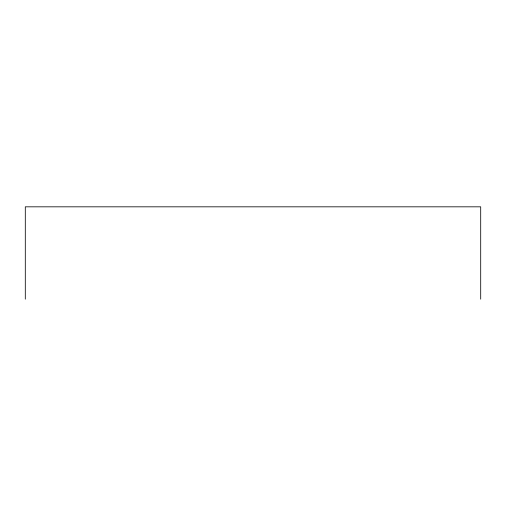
<?xml version="1.0" encoding="UTF-8"?>
<svg xmlns="http://www.w3.org/2000/svg" width="506" height="506" viewBox="0 0 506 506"><rect width="100%" height="100%" fill="white"/><g stroke="black" fill="none" stroke-linecap="round" stroke-linejoin="round"><path stroke-width="0.76" d="M480.7 299.172L480.7 206.827L25.3 206.827L25.3 299.172"/></g></svg>
